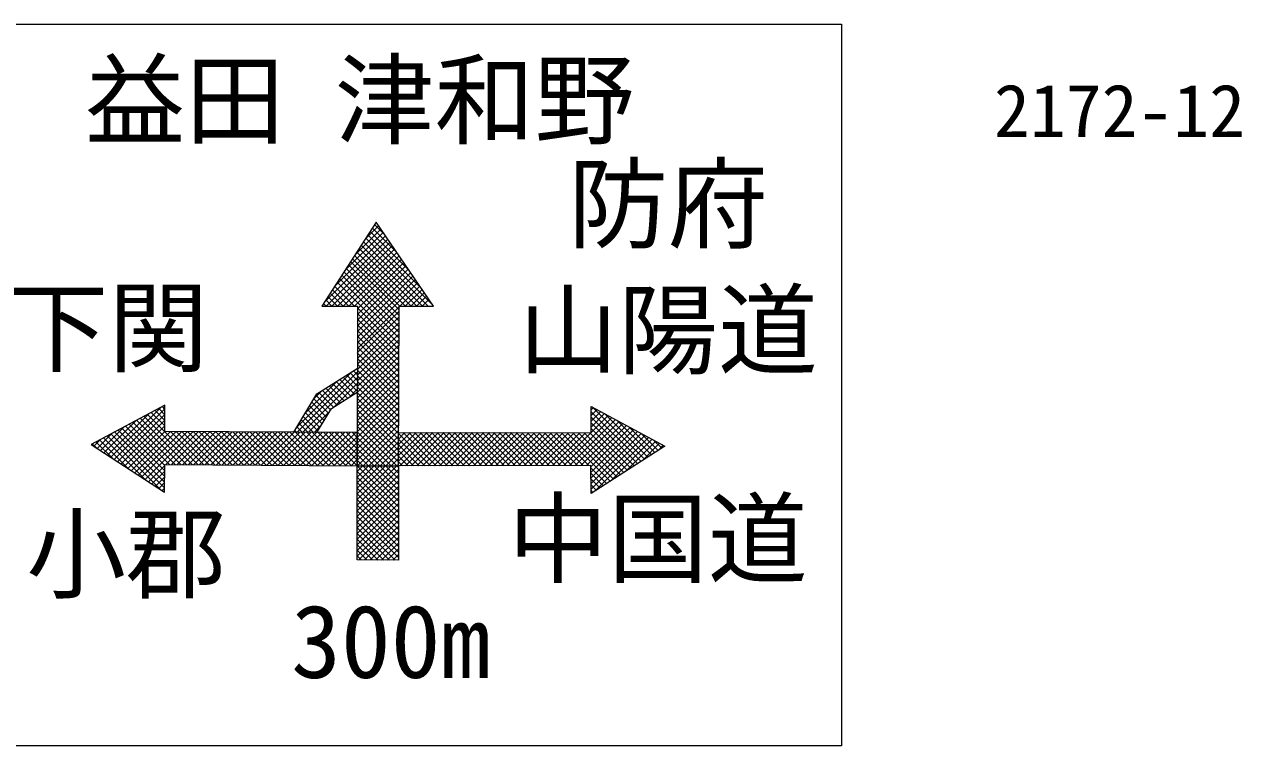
# Model space of a CAD drawing. Units: millimetres, scale not verified. Extents: x 40000 to 680000, y 20000 to 380000.
# Drawn here: x 203148 to 233619, y 229042 to 247109 of the extents above; entities that cross this region are included whole.
import ezdxf
from ezdxf.enums import TextEntityAlignment as Align

# ---------------------------------------------------------------- set-up
doc = ezdxf.new("R2010")
doc.units = ezdxf.units.MM
doc.header["$LTSCALE"] = 1000
doc.layers.add('M-BMK-HTXT', color=7, linetype='Continuous')
doc.layers.add('M-STR-STRC', color=7, linetype='Continuous', lineweight=13)
doc.styles.add('ＭＳ ゴシック', font='')
doc.styles.get('ＭＳ ゴシック').set_extended_font_data('MS Gothic')

msp = doc.modelspace()

# ---------------------------------------------------------------- linework, layer by layer
at = {"layer": 'M-STR-STRC'}
for p, q in [((211955, 242152), (210591, 240050)), ((211426, 241337), (212071, 241982)), ((211687, 241740), (212013, 242066)), ((212470, 241396), (211860, 242006)), ((212167, 241841), (211916, 242092)), ((211949, 242143), (211956, 242150)), ((213391, 240046), (211955, 242152)), ((210643, 240130), (212243, 241730)), ((210705, 240051), (212300, 241646)), ((210904, 240532), (212185, 241814)), ((211165, 240935), (212128, 241898)), ((213254, 240046), (211637, 241663)), ((213379, 240063), (211693, 241749)), ((213076, 240507), (211749, 241835)), ((212773, 240952), (211804, 241920)), ((210847, 240051), (212357, 241562)), ((210989, 240052), (212415, 241477)), ((211131, 240052), (212472, 241393)), ((212828, 240049), (211470, 241406)), ((212970, 240048), (211526, 241492)), ((213112, 240047), (211582, 241577)), ((212529, 239813), (211260, 241082)), ((211273, 240053), (212529, 241309)), ((212529, 239954), (211316, 241168)), ((212543, 240050), (211359, 241234)), ((212686, 240049), (211415, 241320)), ((211415, 240054), (212587, 241225)), ((211485, 239841), (212701, 241057)), ((211486, 239983), (212644, 241141)), ((212527, 239250), (211038, 240739)), ((212527, 239391), (211093, 240825)), ((212528, 239532), (211149, 240910)), ((212528, 239673), (211205, 240996)), ((211485, 239700), (212759, 240973)), ((211485, 239558), (212816, 240889)), ((211485, 239416), (212873, 240805)), ((211485, 239275), (212931, 240721)), ((211268, 240053), (210858, 240462)), ((211409, 240054), (210914, 240548)), ((212526, 239109), (210982, 240653)), ((211484, 239133), (212988, 240637)), ((211484, 238991), (213045, 240553)), ((212684, 240049), (213103, 240468)), ((210704, 240051), (210636, 240119)), ((210845, 240051), (210691, 240205)), ((210986, 240052), (210747, 240291)), ((211127, 240052), (210803, 240377)), ((212824, 240049), (213160, 240384)), ((212965, 240048), (213217, 240300)), ((213106, 240047), (213275, 240216)), ((210591, 240050), (211484, 240054)), ((211486, 240054), (211480, 236054)), ((211482, 238880), (212529, 239926)), ((212526, 238968), (211486, 240008)), ((212525, 238827), (211486, 239867)), ((212516, 236055), (212530, 240050)), ((212525, 240050), (213391, 240046)), ((211483, 238456), (212528, 239501)), ((211484, 238740), (212529, 239785)), ((211484, 238598), (212528, 239643)), ((212523, 238688), (211485, 239726)), ((212523, 238547), (211485, 239584)), ((211483, 238315), (212527, 239359)), ((211483, 238173), (212527, 239217)), ((212522, 238406), (211485, 239443)), ((212522, 238265), (211485, 239302)), ((211483, 238032), (212526, 239075)), ((211483, 237890), (212526, 238933)), ((212522, 238123), (211484, 239161)), ((212521, 237982), (211484, 239019)), ((212521, 237841), (211482, 238880)), ((211482, 237748), (212525, 238791)), ((211482, 237607), (212523, 238648)), ((212521, 237700), (211484, 238737)), ((212520, 237559), (211484, 238596)), ((211357, 238413), (209970, 237021)), ((209979, 236892), (211483, 238396)), ((210467, 237851), (211483, 238492)), ((211217, 238324), (211483, 238058)), ((211303, 238378), (211483, 238199)), ((211390, 238433), (211483, 238340)), ((211477, 238488), (211483, 238481)), ((211482, 237465), (212523, 238506)), ((211482, 237323), (212522, 238364)), ((212520, 237418), (211483, 238455)), ((212519, 237277), (211483, 238313)), ((210118, 236891), (211483, 238256)), ((210980, 238174), (210180, 237373)), ((210696, 237995), (211059, 237633)), ((210783, 238050), (211146, 237688)), ((210870, 238105), (211233, 237743)), ((211483, 238114), (210909, 237539)), ((210956, 238159), (211319, 237797)), ((211043, 238214), (211406, 237852)), ((211130, 238269), (211483, 237917)), ((211481, 237040), (212522, 238080)), ((211482, 237182), (212522, 238222)), ((212519, 237136), (211483, 238172)), ((212519, 236995), (211483, 238031)), ((209892, 236892), (210467, 237851)), ((210595, 237931), (210395, 237731)), ((210395, 237731), (210760, 237367)), ((210448, 237819), (210813, 237455)), ((210523, 237886), (210886, 237524)), ((210609, 237941), (210972, 237578)), ((211483, 237971), (211293, 237781)), ((211481, 236899), (212521, 237939)), ((211481, 236757), (212521, 237797)), ((212518, 236713), (211482, 237749)), ((212518, 236854), (211483, 237890)), ((205313, 236265), (206562, 237514)), ((205398, 236209), (206666, 237477)), ((206667, 237049), (206326, 237389)), ((206667, 237190), (206419, 237438)), ((206666, 237332), (206511, 237487)), ((206666, 237474), (206603, 237536)), ((210183, 237377), (210548, 237013)), ((210236, 237466), (210601, 237102)), ((210793, 237422), (210262, 236890)), ((210289, 237554), (210654, 237190)), ((210342, 237642), (210707, 237278)), ((211480, 236474), (212520, 237513)), ((211480, 236332), (212520, 237371)), ((211481, 236615), (212520, 237655)), ((212517, 236572), (211482, 237607)), ((212517, 236431), (211482, 237466)), ((217334, 236881), (217340, 237537)), ((217337, 237166), (217579, 237409)), ((217338, 237309), (217488, 237458)), ((218586, 236161), (217339, 237407)), ((217340, 237537), (219182, 236544)), ((217340, 237452), (217396, 237508)), ((218672, 236216), (217362, 237526)), ((205141, 236377), (205959, 237194)), ((205227, 236321), (206261, 237354)), ((205484, 236154), (206666, 237335)), ((205570, 236098), (206667, 237194)), ((206779, 236088), (205772, 237095)), ((206922, 236087), (205864, 237144)), ((207064, 236086), (205957, 237193)), ((207207, 236085), (206049, 237242)), ((207349, 236084), (206142, 237291)), ((207492, 236083), (206234, 237340)), ((210024, 237112), (210247, 236890)), ((210077, 237200), (210389, 236889)), ((210130, 237289), (210495, 236925)), ((210580, 237067), (210403, 236889)), ((211480, 236190), (212519, 237230)), ((212517, 236290), (211482, 237325)), ((212516, 236149), (211482, 237184)), ((211485, 236054), (212519, 237088)), ((216510, 236056), (217763, 237309)), ((216652, 236056), (217855, 237260)), ((216793, 236057), (217947, 237210)), ((216935, 236057), (218039, 237161)), ((217076, 236057), (218131, 237111)), ((217218, 236057), (218222, 237062)), ((217336, 237023), (217671, 237359)), ((218413, 236050), (217337, 237127)), ((218499, 236106), (217338, 237267)), ((218758, 236271), (217669, 237360)), ((218844, 236327), (217976, 237194)), ((204970, 236488), (205356, 236874)), ((205056, 236432), (205658, 237034)), ((206574, 235444), (205218, 236801)), ((206658, 235502), (205310, 236850)), ((206659, 235642), (205403, 236899)), ((206661, 235782), (205495, 236948)), ((206662, 235922), (205587, 236997)), ((205656, 236042), (206667, 237053)), ((206664, 236062), (205680, 237046)), ((205741, 235986), (206667, 236912)), ((205827, 235931), (206808, 236911)), ((205913, 235875), (206948, 236911)), ((205998, 235819), (207089, 236910)), ((206084, 235763), (207229, 236909)), ((206170, 235708), (207370, 236908)), ((206692, 236088), (207510, 236907)), ((207634, 236082), (206804, 236911)), ((206832, 236087), (207651, 236906)), ((207776, 236080), (206946, 236911)), ((206973, 236086), (207792, 236905)), ((207919, 236079), (207089, 236910)), ((207113, 236085), (207932, 236904)), ((208061, 236078), (207231, 236909)), ((207253, 236084), (208073, 236904)), ((208204, 236077), (207373, 236908)), ((207394, 236083), (208213, 236903)), ((208346, 236076), (207516, 236907)), ((207534, 236082), (208354, 236902)), ((208489, 236075), (207658, 236906)), ((207675, 236081), (208494, 236901)), ((208631, 236074), (207800, 236905)), ((207815, 236080), (208635, 236900)), ((208774, 236073), (207943, 236904)), ((207955, 236079), (208775, 236899)), ((208916, 236072), (208085, 236903)), ((208096, 236078), (208916, 236898)), ((209058, 236071), (208227, 236903)), ((208236, 236077), (209056, 236897)), ((209201, 236070), (208369, 236902)), ((208377, 236076), (209197, 236897)), ((209343, 236069), (208512, 236901)), ((208517, 236075), (209338, 236896)), ((209486, 236068), (208654, 236900)), ((208658, 236074), (209478, 236895)), ((209628, 236067), (208796, 236899)), ((208798, 236073), (209619, 236894)), ((208938, 236072), (209759, 236893)), ((209771, 236066), (208939, 236898)), ((209079, 236071), (209900, 236892)), ((209913, 236065), (209081, 236897)), ((209219, 236070), (210040, 236891)), ((210056, 236064), (209223, 236896)), ((209360, 236069), (210181, 236890)), ((210198, 236063), (209366, 236895)), ((209500, 236068), (210321, 236889)), ((210340, 236062), (209508, 236895)), ((209640, 236067), (210462, 236889)), ((210483, 236061), (209650, 236894)), ((209781, 236066), (210602, 236888)), ((210625, 236060), (209793, 236893)), ((209918, 236935), (209962, 236892)), ((209921, 236065), (210743, 236887)), ((210768, 236059), (209935, 236892)), ((209971, 237024), (210104, 236891)), ((210062, 236064), (210884, 236886)), ((210910, 236058), (210077, 236891)), ((210202, 236063), (211024, 236885)), ((211053, 236057), (210219, 236890)), ((210342, 236062), (211165, 236884)), ((211195, 236056), (210362, 236889)), ((210483, 236061), (211305, 236883)), ((211338, 236055), (210504, 236888)), ((210623, 236060), (211446, 236882)), ((211480, 236054), (210646, 236887)), ((210764, 236059), (211482, 236778)), ((211480, 236195), (210789, 236887)), ((211481, 236336), (210931, 236886)), ((211481, 236477), (211073, 236885)), ((211482, 236618), (211216, 236884)), ((211482, 236759), (211358, 236883)), ((212469, 236055), (211481, 237043)), ((212328, 236055), (211481, 236901)), ((212187, 236054), (211481, 236760)), ((211627, 236054), (212518, 236946)), ((211768, 236054), (212518, 236804)), ((212516, 236164), (213235, 236883)), ((212517, 236448), (212952, 236883)), ((212517, 236306), (213094, 236883)), ((212518, 236731), (212670, 236883)), ((212518, 236590), (212811, 236883)), ((212519, 236873), (212528, 236883)), ((212519, 236883), (217334, 236881)), ((213317, 236055), (212519, 236854)), ((212549, 236055), (213377, 236883)), ((213459, 236055), (212631, 236883)), ((212690, 236055), (213518, 236882)), ((213600, 236055), (212772, 236883)), ((212832, 236055), (213659, 236882)), ((213741, 236055), (212914, 236883)), ((212973, 236055), (213801, 236882)), ((213883, 236055), (213055, 236883)), ((213115, 236055), (213942, 236882)), ((214024, 236055), (213197, 236883)), ((213256, 236055), (214083, 236882)), ((214165, 236055), (213338, 236883)), ((213398, 236055), (214225, 236882)), ((214307, 236055), (213480, 236883)), ((213539, 236055), (214366, 236882)), ((214448, 236056), (213621, 236882)), ((213680, 236055), (214507, 236882)), ((214590, 236056), (213763, 236882)), ((213822, 236055), (214649, 236882)), ((214731, 236056), (213904, 236882)), ((213963, 236055), (214790, 236882)), ((214872, 236056), (214046, 236882)), ((214105, 236055), (214931, 236882)), ((215014, 236056), (214187, 236882)), ((214246, 236055), (215073, 236882)), ((215155, 236056), (214329, 236882)), ((214388, 236055), (215214, 236882)), ((215296, 236056), (214470, 236882)), ((214529, 236056), (215355, 236882)), ((215438, 236056), (214612, 236882)), ((214671, 236056), (215497, 236882)), ((215579, 236056), (214753, 236882)), ((214812, 236056), (215638, 236881)), ((215720, 236056), (214895, 236882)), ((214954, 236056), (215779, 236881)), ((215862, 236056), (215036, 236882)), ((215095, 236056), (215921, 236881)), ((216003, 236056), (215178, 236882)), ((215237, 236056), (216062, 236881)), ((216145, 236056), (215319, 236882)), ((215378, 236056), (216204, 236881)), ((216286, 236056), (215461, 236882)), ((215520, 236056), (216345, 236881)), ((216427, 236056), (215602, 236881)), ((215661, 236056), (216486, 236881)), ((216569, 236056), (215744, 236881)), ((215803, 236056), (216628, 236881)), ((216710, 236057), (215885, 236881)), ((215944, 236056), (216769, 236881)), ((216851, 236057), (216027, 236881)), ((216086, 236056), (216910, 236881)), ((216993, 236057), (216168, 236881)), ((216227, 236056), (217052, 236881)), ((217134, 236057), (216310, 236881)), ((216369, 236056), (217193, 236881)), ((217275, 236057), (216451, 236881)), ((217810, 235664), (216593, 236881)), ((217896, 235719), (216734, 236881)), ((217982, 235774), (216876, 236881)), ((218069, 235829), (217017, 236881)), ((218155, 235885), (217159, 236881)), ((218241, 235940), (217300, 236881)), ((217332, 236030), (218314, 237012)), ((217333, 235889), (218406, 236962)), ((217333, 235748), (218498, 236913)), ((217334, 235607), (218590, 236863)), ((217334, 235467), (218682, 236814)), ((218327, 235995), (217335, 236987)), ((217428, 235419), (218774, 236764)), ((218930, 236382), (218283, 237029)), ((219016, 236437), (218591, 236863)), ((204955, 236498), (204848, 236604)), ((204884, 236544), (205055, 236714)), ((205360, 236235), (204941, 236653)), ((205765, 235971), (205033, 236702)), ((206169, 235708), (205126, 236752)), ((210904, 236058), (211482, 236636)), ((211045, 236057), (211481, 236494)), ((211904, 236054), (211480, 236478)), ((212045, 236054), (211481, 236619)), ((211910, 236054), (212518, 236662)), ((212051, 236054), (212517, 236521)), ((213176, 236055), (212518, 236713)), ((213035, 236055), (212518, 236572)), ((219182, 236544), (217335, 235359)), ((217822, 235671), (218865, 236715)), ((218216, 235924), (218957, 236665)), ((218610, 236177), (219049, 236615)), ((219103, 236492), (218898, 236697)), ((219005, 236429), (219141, 236566)), ((211185, 236056), (211481, 236352)), ((211325, 236055), (211480, 236210)), ((211763, 236054), (211480, 236336)), ((211621, 236054), (211480, 236195)), ((212193, 236054), (212517, 236379)), ((212334, 236055), (212517, 236237)), ((212611, 236055), (212516, 236149)), ((212893, 236055), (212517, 236431)), ((212752, 236055), (212517, 236290)), ((206255, 235652), (206664, 236060)), ((206341, 235596), (206662, 235917)), ((211466, 236054), (211480, 236068)), ((211477, 233693), (211480, 236054)), ((211479, 235063), (212471, 236055)), ((211479, 235629), (211904, 236054)), ((211479, 235488), (212046, 236054)), ((211479, 235346), (212187, 236054)), ((211479, 235204), (212329, 236054)), ((211479, 234921), (212516, 235958)), ((211480, 236054), (212516, 236055)), ((211480, 236054), (211480, 236054)), ((212513, 235021), (211480, 236054)), ((211480, 235912), (211621, 236054)), ((211480, 235771), (211763, 236054)), ((212513, 234880), (211480, 235913)), ((212514, 235162), (211622, 236054)), ((212514, 235303), (211763, 236054)), ((212514, 235444), (211904, 236054)), ((212515, 235585), (212045, 236054)), ((212515, 235726), (212187, 236054)), ((212516, 235867), (212328, 236054)), ((212516, 236008), (212469, 236055)), ((212476, 236055), (212516, 236095)), ((212516, 236055), (212510, 233692)), ((217332, 236057), (212516, 236055)), ((217335, 235359), (217332, 236057)), ((217724, 235608), (217332, 236000)), ((217638, 235553), (217333, 235858)), ((206427, 235540), (206661, 235774)), ((206512, 235485), (206659, 235631)), ((211478, 234638), (212515, 235675)), ((211479, 234780), (212515, 235817)), ((212512, 234598), (211479, 235630)), ((212512, 234739), (211480, 235771)), ((217551, 235498), (217333, 235716)), ((217465, 235443), (217334, 235574)), ((206598, 235429), (206657, 235488)), ((211478, 234497), (212515, 235533)), ((211478, 234355), (212514, 235391)), ((211478, 234213), (212514, 235249)), ((212512, 234456), (211479, 235489)), ((212511, 234315), (211479, 235348)), ((217379, 235387), (217335, 235432)), ((211478, 234072), (212513, 235108)), ((211478, 233930), (212513, 234966)), ((212511, 234174), (211479, 235206)), ((212511, 234033), (211479, 235065)), ((211477, 233789), (212513, 234824)), ((212428, 233692), (211478, 234641)), ((212510, 233892), (211479, 234924)), ((212510, 233751), (211479, 234783)), ((211523, 233693), (212512, 234682)), ((212286, 233692), (211478, 234500)), ((212145, 233692), (211478, 234359)), ((211664, 233693), (212512, 234540)), ((211806, 233693), (212512, 234399)), ((212003, 233692), (211478, 234217)), ((211861, 233693), (211478, 234076)), ((211947, 233693), (212511, 234257)), ((212088, 233692), (212511, 234115)), ((211578, 233693), (211477, 233794)), ((211720, 233693), (211478, 233935)), ((212229, 233692), (212510, 233973)), ((212371, 233692), (212510, 233831)), ((212510, 233692), (211477, 233693))]:
    msp.add_line(p, q, dxfattribs=at)
for points in [[(201542, 247109), (223602, 247109), (223602, 229042), (201542, 229042)], [(210473, 236889), (210834, 237491), (211483, 237900)]]:
    msp.add_lwpolyline(points, dxfattribs=at)
msp.add_lwpolyline([(206667, 236912), (206666, 237569), (204817, 236588), (206656, 235391), (206664, 236088), (211480, 236054), (211483, 236882)], close=True, dxfattribs=at)

# ---------------------------------------------------------------- texts
at = {"layer": 'M-BMK-HTXT', "style": 'ＭＳ ゴシック'}
msp.add_text('2172-12', height=1320, dxfattribs=at).set_placement((230562, 243892), align=Align.BOTTOM_CENTER)
at = {"layer": 'M-STR-STRC', "style": 'ＭＳ ゴシック'}
for s, p in [('益田 津和野', (211546, 243748)), ('防府', (219261, 241145)), ('下関', (205251, 238048)), ('山陽道', (219261, 237991)), ('中国道', (219007, 232764)), ('小郡', (205696, 232378)), ('300m', (212319, 230189))]:
    msp.add_text(s, height=1833, dxfattribs=at).set_placement(p, align=Align.BOTTOM_CENTER)

doc.saveas('drawing.dxf')
